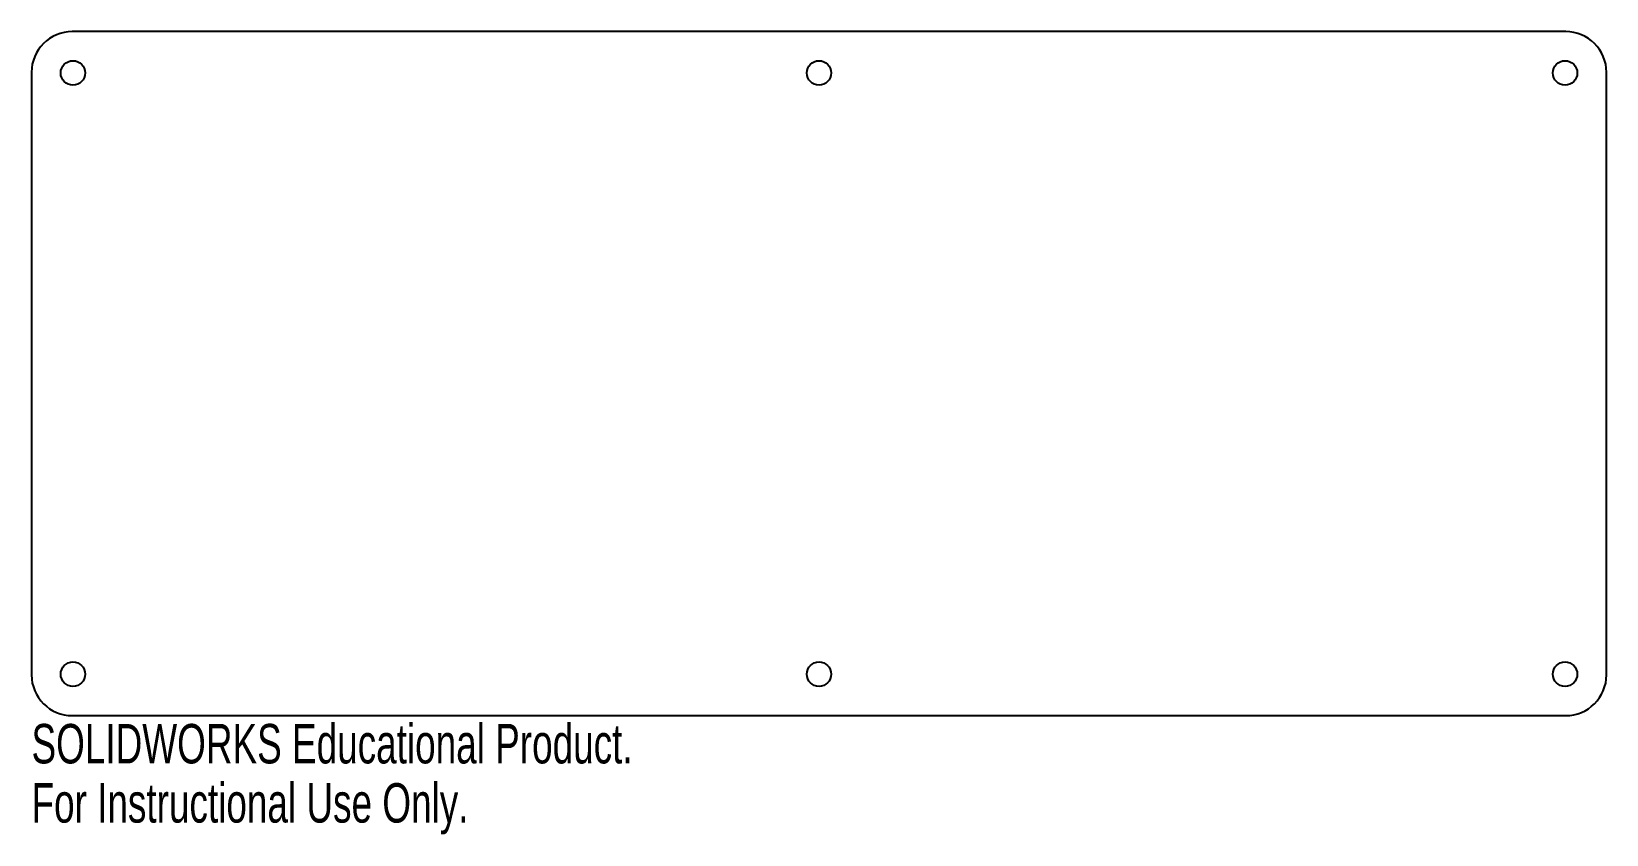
# Model space of a CAD drawing. Header units: millimetres. Extents: x -97 to 97, y -56 to 42.
import ezdxf

# ---------------------------------------------------------------- set-up
doc = ezdxf.new("R2010")
doc.units = ezdxf.units.MM
doc.styles.add('SLDTEXTSTYLE0', font='TXT', dxfattribs={"width": 0.7})

msp = doc.modelspace()

# ---------------------------------------------------------------- linework, layer by layer
at = {"color": 7, "linetype": 'Continuous', "lineweight": 25}
for p, q in [((91.52, 41.91), (-91.52, 41.91)), ((-96.52, 36.91), (-96.52, -36.91)), ((96.52, -36.91), (96.52, 36.91)), ((-91.52, -41.91), (91.52, -41.91))]:
    msp.add_line(p, q, dxfattribs=at)
for centre in [(-91.44, 36.83), (0, 36.83), (91.44, 36.83), (-91.44, -36.83), (0, -36.83), (91.44, -36.83)]:
    msp.add_circle(centre, 1.5, dxfattribs=at)
for centre, start, end in [((-91.52, 36.91), 90, 180), ((91.52, 36.91), 0, 90), ((-91.52, -36.91), 180, 270), ((91.52, -36.91), 270, 0)]:
    msp.add_arc(centre, 5, start, end, dxfattribs=at)

# ---------------------------------------------------------------- texts
at = {"color": 7, "linetype": 'Continuous', "char_height": 4.8336, "attachment_point": 1, "style": 'SLDTEXTSTYLE0'}
for s, insert in [('SOLIDWORKS Educational Product.', (-96.52, -42.93)), ('For Instructional Use Only.', (-96.52, -50.18))]:
    msp.add_mtext(s, dxfattribs=dict(at, insert=insert))

doc.saveas('drawing.dxf')
